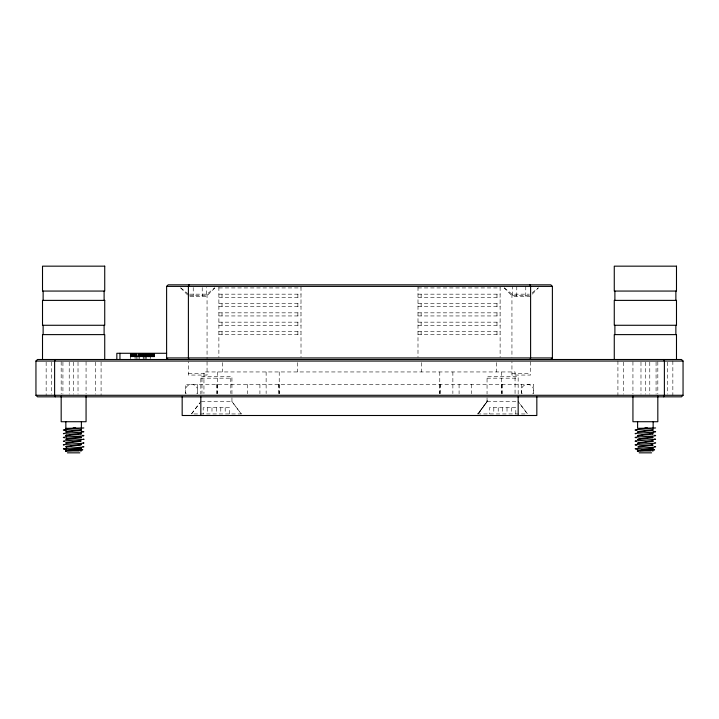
<?xml version="1.0" encoding="UTF-8"?>
<svg xmlns="http://www.w3.org/2000/svg" width="719" height="719" viewBox="0 0 719 719"><rect width="100%" height="100%" fill="white"/><g stroke="black" fill="none" stroke-linecap="round" stroke-linejoin="round"><path stroke-width="0.54" stroke-dasharray="3.6 2.7" d="M278.99 393.724L278.613 384.386M231.949 397.769L231.949 401.499L241.278 413.946L191.506 413.946L200.835 401.499M487.051 397.769L487.051 401.499L477.722 413.946L527.494 413.946L518.165 401.499L527.431 413.946M191.506 413.946L199.531 403.278M477.793 413.946L487.239 401.499L478.153 413.946L487.14 401.499L487.14 397.769M214.837 287.942L207.054 295.725L189.645 295.725M532.168 294.17L538.387 287.942M189.645 294.17L207.054 294.17L214.693 287.807M532.303 292.75L538.243 287.807M218.882 287.942L301.009 287.942M417.991 287.942L500.118 287.942M218.882 294.17L301.009 294.17M417.991 294.17L500.118 294.17M504.307 287.807L511.946 294.17L529.355 294.17M529.355 295.725L511.946 295.725L504.163 287.942M189.87 296.408L206.704 296.408L206.704 287.501M530.254 296.408L512.296 296.408L512.296 286.387M218.882 297.28L301.009 297.28M417.991 297.28L500.118 297.28M218.882 303.499L301.009 303.499M417.991 303.499L500.118 303.499M218.882 306.609L301.009 306.609M417.991 306.609L500.118 306.609M218.882 312.837L301.009 312.837M417.991 312.837L500.118 312.837M218.882 315.947L301.009 315.947M417.991 315.947L500.118 315.947M218.882 322.166L301.009 322.166M417.991 322.166L500.118 322.166M218.882 325.276L301.009 325.276M417.991 325.276L500.118 325.276M218.882 331.504L301.009 331.504M417.991 331.504L500.118 331.504M218.882 334.614L301.009 334.614M417.991 334.614L500.118 334.614M130.256 356.076L154.495 356.076M188.396 373.503L207.054 373.503M511.946 373.503L530.604 373.503M200.835 378.167L231.949 378.167M487.051 378.167L518.165 378.167M201.365 401.499L231.949 401.499M487.051 401.499L517.635 401.499M180.757 287.807L188.396 294.17M180.613 287.942L188.396 295.725M231.904 401.499L241.278 413.946M440.01 393.724L440.388 384.386M672.849 361.055L672.849 395.279M667.376 362.16L667.376 394.174M657.822 361.72L657.822 393.94M656.07 362.16L656.07 394.174M649.778 362.16L649.778 394.174M645.716 362.16L645.716 394.174M640.98 362.16L640.98 394.174M632.936 361.72L632.936 393.94M623.382 362.16L623.382 394.174M617.918 361.055L617.918 395.279M533.723 393.724L533.723 384.386L185.277 384.386L185.277 393.724M530.604 361.72L530.604 375.057L511.946 375.057L511.946 361.72M525.769 286.387L525.769 296.408M521.275 384.386L521.275 393.724M518.165 393.922L518.165 376.612L487.051 376.612L487.051 393.922M516.781 286.387L516.781 296.408M515.811 413.946L515.811 407.718L489.405 407.718L489.405 413.946M515.056 393.59L515.056 371.948L203.944 371.948L203.944 393.59M511.946 294.17L511.946 357.289M511.407 407.718L511.407 413.946M507.012 407.718L507.012 413.946M502.608 384.386L502.608 393.724M502.608 407.718L502.608 413.946M501.799 384.386L501.799 393.724M501.386 371.948L501.386 393.59M500.118 287.061L500.118 357.271M498.213 407.718L498.213 413.946M496.982 294.17L496.982 297.28M496.982 303.499L496.982 306.609M496.982 312.837L496.982 315.947M496.982 322.166L496.982 325.276M496.982 331.504L496.982 334.614M496.389 362.61L496.389 371.948M493.809 407.718L493.809 413.946M471.502 384.386L471.502 393.724M459.082 384.386L459.082 393.724M452.871 371.948L452.871 393.59M439.983 384.386L439.983 393.724M439.776 371.948L439.776 393.59M421.72 362.61L421.72 371.948M421.127 294.17L421.127 297.28M421.127 303.499L421.127 306.609M421.127 312.837L421.127 315.947M421.127 322.166L421.127 325.276M421.127 331.504L421.127 334.614M417.991 287.061L417.991 357.271M301.009 287.061L301.009 357.271M297.873 294.17L297.873 297.28M297.873 303.499L297.873 306.609M297.873 312.837L297.873 315.947M297.873 322.166L297.873 325.276M297.873 331.504L297.873 334.614M297.28 362.61L297.28 371.948M279.224 371.948L279.224 393.59M279.017 384.386L279.017 393.724M266.129 371.948L266.129 393.59M259.918 384.386L259.918 393.724M247.498 384.386L247.498 393.724M231.949 393.922L231.949 376.612L200.835 376.612L200.835 393.922M230.799 378.167L230.799 393.536M229.595 413.946L229.595 407.718L203.189 407.718L203.189 413.946M225.191 407.718L225.191 413.946M222.611 362.61L222.611 371.948M222.018 294.17L222.018 297.28M222.018 303.499L222.018 306.609M222.018 312.837L222.018 315.947M222.018 322.166L222.018 325.276M222.018 331.504L222.018 334.614M220.787 407.718L220.787 413.946M218.882 287.061L218.882 357.271M217.614 371.948L217.614 393.59M217.201 384.386L217.201 393.724M216.392 384.386L216.392 393.724M216.392 407.718L216.392 413.946M211.988 407.718L211.988 413.946M207.593 407.718L207.593 413.946M207.054 294.17L207.054 359.5M207.054 361.72L207.054 375.057L188.396 375.057L188.396 361.72M202.219 287.501L202.219 296.408M201.985 378.167L201.985 393.536M197.725 384.386L197.725 393.724M193.231 287.501L193.231 296.408M154.495 353.281L154.495 359.5M154.378 353.281L154.297 359.5M154.172 353.281L154.172 359.5M154.037 353.281L154.028 359.5M153.713 353.281L153.713 359.5M153.614 353.281L153.614 359.5M153.471 353.281L153.471 359.5M153.318 353.281L153.318 359.5M152.94 353.281L152.94 359.5M152.787 353.281L152.787 359.5M152.716 353.281L152.716 359.5M152.464 353.281L152.464 359.5M152.06 353.281L152.06 359.5M151.763 353.281L151.763 359.5M151.556 353.281L151.556 359.5M151.403 353.281L151.403 359.5M150.963 353.281L150.963 359.5M150.864 353.281L150.864 359.5M150.72 353.281L150.72 359.5M150.496 353.281L150.496 359.5M150.478 353.281L150.46 359.5M150.037 353.281L150.028 359.5M149.849 353.281L149.849 359.5M149.669 353.281L149.633 359.5M149.327 353.281L149.327 359.5M149.094 353.281L149.094 359.5M148.86 353.281L148.86 359.5M148.77 353.281L148.77 359.5M148.599 353.281L148.599 359.5M148.258 353.281L148.258 359.5M148.195 353.281L148.195 359.5M148.078 353.281L148.078 359.5M147.916 353.281L147.934 359.5M147.251 353.281L147.251 359.5M146.478 353.281L146.568 359.5M146.254 353.281L146.254 359.5M145.75 353.281L145.75 359.5M145.31 359.5L145.31 353.281L145.166 359.5M145.04 353.281L144.968 359.5M144.303 353.281L144.303 359.5M144.106 359.5L144.079 353.281L144.007 359.5M143.638 353.281L143.638 359.5M143.216 359.5L143.153 353.281L143.135 359.5M142.928 353.281L142.928 359.5M142.407 353.281L142.407 359.5M142.308 353.281L142.308 359.5M141.535 353.281L141.535 359.5M141.31 353.281L141.31 359.5M140.636 353.281L140.636 359.5M140.556 353.281L140.547 359.5M140.439 353.281L140.439 359.5M139.783 353.281L139.783 359.5M139.234 353.281L139.234 359.5M138.947 353.281L138.947 359.5M138.461 353.281L138.461 359.5M138.156 353.281L138.156 359.5M136.772 359.5L136.772 353.281L136.664 359.5M136.466 353.281L136.466 359.5M136.071 353.281L136.071 359.5M135.891 353.281L135.891 359.5M135.54 353.281L135.54 359.5M135.379 353.281L135.379 359.5M135.298 353.281L135.298 359.5M134.821 353.281L134.821 359.5M134.696 353.281L134.678 359.5M134.498 353.281L134.498 359.5M134.237 353.281L134.237 359.5M134.111 353.281L134.094 359.5M134.004 353.281L133.995 359.5M133.626 353.281L133.599 359.5M133.168 353.281L133.168 359.5M132.889 353.281L132.889 359.5M132.413 353.281L132.413 359.5M132.152 353.281L132.152 359.5M131.945 353.281L131.945 359.5M131.487 353.281L131.478 359.5M131.226 353.281L131.226 359.5M131.02 353.281L131.02 359.5M130.804 353.281L130.804 359.5M130.579 353.281L130.579 359.5M130.256 353.281L130.256 359.5M101.082 362.16L101.082 395.279M95.618 362.16L95.618 394.174M86.064 361.72L86.064 393.94M78.02 362.16L78.02 394.174M73.284 362.16L73.284 394.174M69.222 362.16L69.222 394.174M62.93 362.16L62.93 394.174M61.178 361.72L61.178 393.94M51.624 362.16L51.624 394.174M46.151 362.16L46.151 395.279M522.111 393.724A6.219 6.219 0 0 1 523.495 385.842A6.219 6.219 0 0 1 531.494 385.842A6.219 6.219 0 0 1 532.887 393.724M186.113 393.724A6.219 6.219 0 0 1 187.506 385.842A6.219 6.219 0 0 1 195.505 385.842A6.219 6.219 0 0 1 196.889 393.724M150.226 359.5L150.226 353.281L150.172 359.5M146.766 359.5L146.766 353.281L146.721 359.5M139.414 359.5L139.414 353.281L139.369 359.5M137.985 359.5L138.003 353.281L137.904 359.5M135.082 359.5L135.082 353.281L135.01 359.5M130.445 359.5L130.472 353.281L130.382 359.5"/><path stroke-width="1.08" d="M81.364 427.94L81.4 421.72M653.131 427.94L653.158 421.72M66.858 428.677L65.842 428.389L83.835 427.949L65.348 429.629M637.6 421.72L637.609 428.371L655.602 427.949L637.106 429.629M82.604 449.851L82.038 449.923M654.371 449.851L653.796 449.923M65.869 439.624L81.391 437.727L80.708 437.458M638.643 450.939L637.573 450.885L653.158 448.917L652.591 448.683M66.031 449.465L63.775 448.908L64.728 448.791M635.542 448.908L637.789 449.465M55.264 359.5L54.617 361.055L54.617 395.279L55.264 396.834M189.034 284.832L188.396 286.387L188.396 357.945L189.034 359.5M529.966 359.5L530.604 357.945L530.604 286.387L529.966 284.832M663.736 396.834L664.383 395.279L664.383 361.055L663.736 359.5M83.862 439.3L64.18 440.963A10.3 0.602 -0.4 0 0 63.712 441.349A10.3 0.521 1.7 0 0 64.53 441.475M635.147 448.719L651.989 447.317A10.3 0.575 -1.2 0 0 655.62 446.85A10.3 0.566 1.4 0 0 654.703 446.544M35.95 361.055L37.505 359.5L681.495 359.5L683.05 361.055L683.05 395.279L681.495 396.834L37.505 396.834L35.95 395.279L35.95 361.055L683.05 361.055M166.61 359.5L166.61 286.387L168.174 284.832L550.826 284.832L552.39 286.387L552.39 357.945L550.826 359.5M81.391 448.917L65.815 450.885L79.117 450.939M65.6 450.885L66.247 451.092A7.819 0.539 2 0 1 65.869 450.849L66.148 450.606M637.915 450.606L637.304 450.939L638.014 451.092M65.842 435.822L81.373 434.015L80.825 433.746M637.609 435.822L653.14 434.015L652.591 433.746M81.391 444.459L65.842 446.301L66.337 446.535M65.896 450.849L81.148 449.995M637.367 450.885L637.663 450.849A7.819 0.539 2 0 0 638.095 451.002M83.62 443.075L82.973 443.183A10.3 0.476 -2.1 0 1 79.09 443.533L66.13 444.351A10.3 0.53 -1.7 0 0 63.497 444.702M75.693 427.94L73.158 427.94M647.46 427.94L644.925 427.94M637.591 450.831L652.915 449.995M635.947 440.963L655.62 439.3A10.3 0.575 1 0 0 654.569 439.03M81.247 432.173L64.359 433.341A10.3 0.602 -0.2 0 0 63.973 433.8M653.014 432.173L636.117 433.341A10.3 0.602 -0.2 0 0 635.74 433.8M66.606 436.981L78.937 436.217A10.3 0.458 -2.2 0 0 83.179 435.831M80.222 447.317L63.38 448.719L63.847 448.719M166.61 286.387L552.39 286.387M166.61 353.281L116.838 353.281L116.838 359.5M552.39 357.945L166.61 357.945L168.174 359.5M35.95 395.279L683.05 395.279M80.357 450.939L81.4 450.939M639.883 450.939L650.884 450.939M652.115 450.939L653.158 450.939M67.397 452.835L79.845 452.835M639.155 452.835L651.603 452.835M653.185 449.555L654.605 449.779M81.427 449.555L82.793 449.717M653.607 431.355L655.638 431.706A10.3 0.566 -1.2 0 1 652.915 432.164M81.849 431.355L83.871 431.706A10.3 0.566 -1.2 0 1 81.148 432.164M636.027 445.052L637.025 445.169M66.822 431.688L65.896 431.319L81.373 429.567L80.941 429.315M652.277 440.432L653.158 440.711L637.96 442.769M652.34 441.169L653.158 441.439L637.645 443.246L638.086 443.515M652.286 444.89L653.158 445.169L638.005 447.236M66.642 447.317L65.869 446.993L81.004 444.98M66.642 435.39L65.842 435.112L81.4 433.242L80.986 433.054M66.651 439.129L65.842 438.851L80.986 436.793M66.66 442.859L65.842 442.58L80.995 440.522M66.66 450.328L65.896 449.986L81.121 448.027M652.349 447.91L653.14 448.18L637.888 450.211M638.319 436.1L637.663 435.912M66.552 436.1L65.851 435.84M652.466 437.458L653.158 437.727L637.618 439.534L638.193 439.803M638.319 432.362L637.627 432.11L653.122 430.304L652.564 430.007M66.552 432.362L65.86 432.11L81.355 430.304L80.807 430.007M80.825 448.683L81.391 448.908M652.627 444.234C651.135 445.978 639.712 444.791 638.095 446.535M80.87 444.234L81.391 444.441M66.319 443.515L65.878 443.246L81.022 441.25M652.753 436.793L637.96 439.03M652.708 429.315L653.14 429.567L637.951 431.562M637.96 435.301L653.05 433.153M65.842 421.72L65.851 428.371M676.489 359.5L676.489 334.614L614.269 334.614L614.269 359.5M675.869 291.06L675.869 300.389M675.869 325.276L675.869 334.614M657.822 396.169L657.822 421.72L632.936 421.72L632.936 396.169M614.889 291.06L614.889 300.389M614.889 325.276L614.889 334.614M536.832 396.834L536.832 415.501L182.168 415.501L182.168 396.834M518.165 396.834L518.165 415.501M200.835 396.834L200.835 415.501M119.947 353.281L119.947 359.5M104.731 359.5L104.731 334.614L42.511 334.614L42.511 359.5M104.111 291.06L104.111 300.389M104.111 325.276L104.111 334.614M86.064 396.169L86.064 421.72L61.178 421.72L61.178 396.169M43.131 291.06L43.131 300.389M43.131 325.276L43.131 334.614M637.313 429.629A10.3 0.548 -1.4 0 0 635.326 429.908A10.3 0.593 0.1 0 0 635.479 430.187A10.3 0.521 1.6 0 0 636.818 430.375M636.288 441.475A10.3 0.521 1.7 0 1 635.479 441.349A10.3 0.602 -0.4 0 1 635.866 440.963M636.378 437.754A10.3 0.593 0.7 0 1 635.228 437.368A10.3 0.548 -1.4 0 1 638.292 436.981L650.695 436.217A10.3 0.458 -2.2 0 0 654.937 435.831A10.3 0.602 -0.2 0 0 655.243 435.444M654.425 435.319A10.3 0.512 1.8 0 1 655.252 435.444M635.911 445.052A10.3 0.602 0.3 0 1 635.308 444.702A10.3 0.53 -1.7 0 1 637.924 444.351L650.812 443.533A10.3 0.476 -2.1 0 0 654.766 443.183L655.386 443.075A10.3 0.602 0 0 0 654.955 442.724M66.076 430.465A10.3 0.521 1.6 0 1 63.712 430.187A10.3 0.593 0.1 0 1 63.569 429.908A10.3 0.548 -1.4 0 1 65.555 429.629M83.584 439.165A10.3 0.575 1 0 1 83.88 439.3M64.611 437.754A10.3 0.593 0.7 0 1 63.461 437.368A10.3 0.548 -1.4 0 1 66.525 436.981M83.206 435.831A10.3 0.602 -0.2 0 0 83.476 435.444A10.3 0.512 1.8 0 0 82.658 435.319M64.144 445.052A10.3 0.602 0.3 0 1 63.542 444.702M83.188 442.724A10.3 0.602 0 0 1 83.647 443.075M80.33 447.326A10.3 0.575 -1.2 0 0 83.862 446.85A10.3 0.566 1.4 0 0 82.946 446.544M104.731 266.165L42.511 266.165L42.511 291.06L104.731 291.06L104.731 266.165M676.489 266.165L614.269 266.165L614.269 291.06L676.489 291.06L676.489 266.165M104.731 300.389L42.511 300.389L42.511 325.276L104.731 325.276L104.731 300.389M676.489 300.389L614.269 300.389L614.269 325.276L676.489 325.276L676.489 300.389"/></g></svg>
